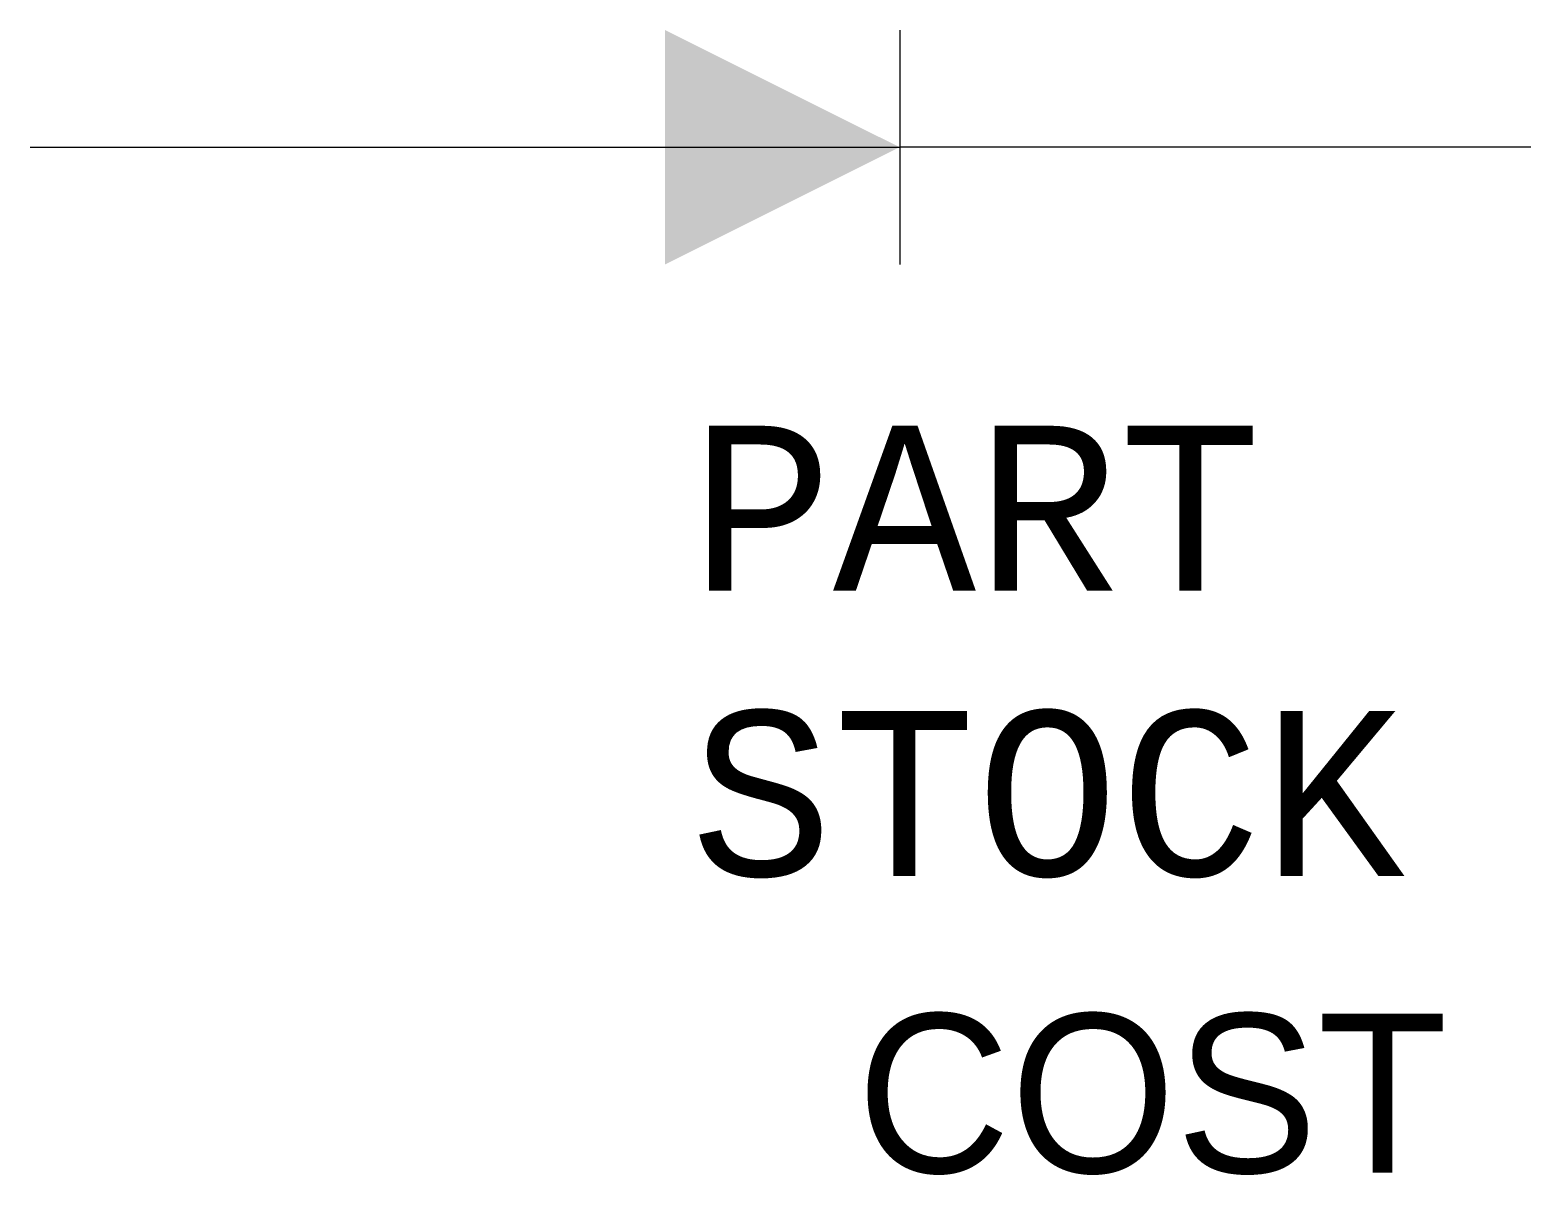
# Model space of a CAD drawing. Extents: x 0 to 1, y -0.68 to 0.08.
import ezdxf

# ---------------------------------------------------------------- set-up
doc = ezdxf.new("R2010")
doc.units = 0
doc.header["$MEASUREMENT"] = 0
doc.layers.get('0').update_dxf_attribs({"linetype": 'CONTINUOUS'})
doc.styles.add('MONOTXT', font='monotxt')
doc.styles.add('TXT', font='txt')

msp = doc.modelspace()

# ---------------------------------------------------------------- linework, layer by layer
for p, q in [((0.5794, 0.0781), (0.5794, -0.0781)), ((0, 0), (0.5794, 0)), ((1, 0), (0.5794, 0))]:
    msp.add_line(p, q)
msp.add_solid([(0.4231, 0.0781), (0.4231, -0.0781), (0.5794, 0)])

# ---------------------------------------------------------------- texts
for tag, p, s, height, style, flags in [('PART', (0.4398, -0.2956), 'XXXXX', 0.11, 'MONOTXT', 8), ('STOCK', (0.4398, -0.4856), 'XXXXXXX', 0.11, 'MONOTXT', 8), ('COST', (0.5508, -0.6834), 'XX.XX', 0.10595, 'TXT', 9)]:
    msp.add_attdef(tag, p, s, height=height, dxfattribs=dict(style=style, flags=flags))

doc.saveas('drawing.dxf')
